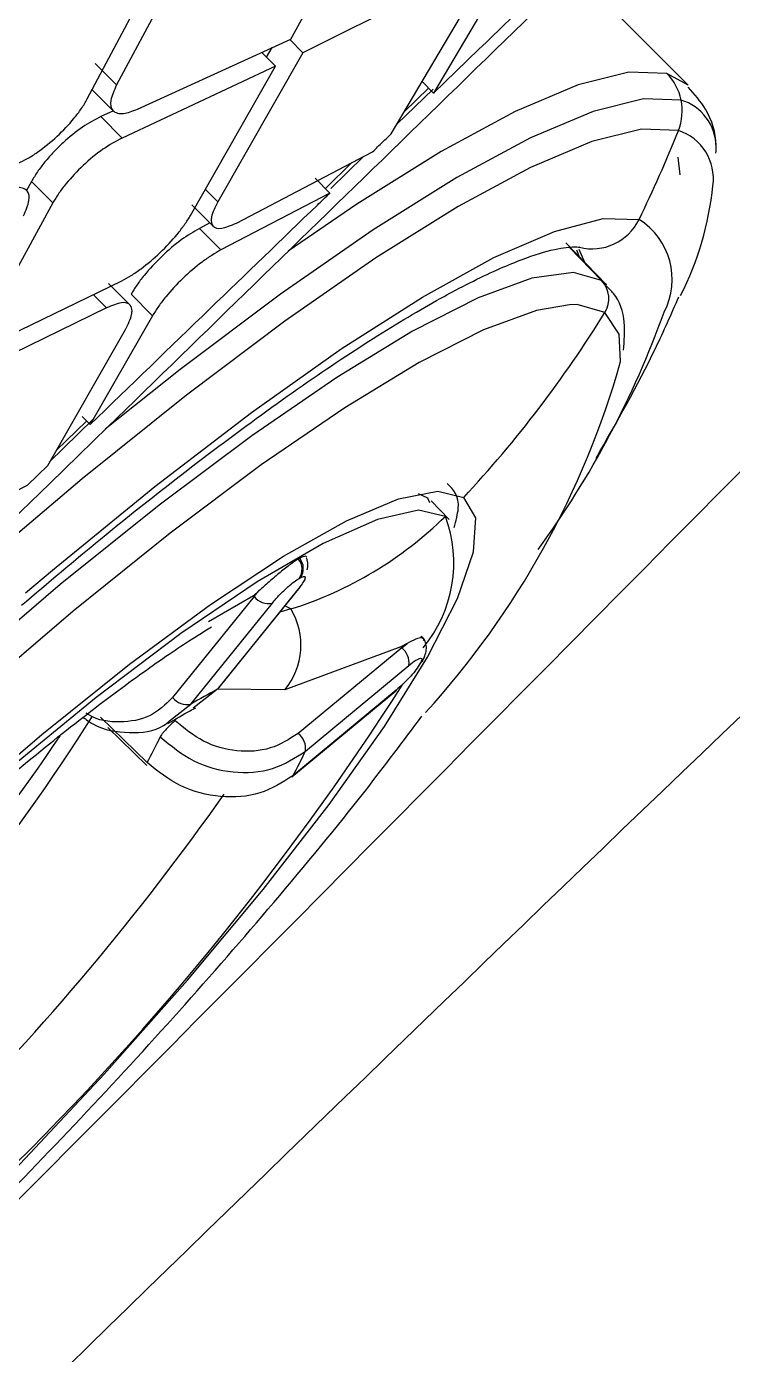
# Model space of a CAD drawing. Extents: x 943 to 1030, y 781 to 934.
# Drawn here: x 957.026 to 957.552, y 878.195 to 879.186 of the extents above; entities that cross this region are included whole.
import ezdxf

# ---------------------------------------------------------------- set-up
doc = ezdxf.new("R2010")
doc.units = 0
doc.header["$MEASUREMENT"] = 0
doc.layers.add('1', color=4, linetype='Continuous')

# ---------------------------------------------------------------- blocks, each defined once
blk = doc.blocks.new('AIRA')
at = {"layer": '1', "color": 3, "linetype": 'Continuous', "lineweight": 25}
for p, q in [((14.04522, 76.01078), (14.10723, 76.12229)), ((13.97542, 76.08923), (13.9152, 75.97649)), ((13.8934, 75.96612), (13.9539, 76.08026)), ((14.16629, 76.05645), (14.05426, 76.00053)), ((14.19974, 76.05153), (14.15166, 75.97051)), ((14.34164, 75.97637), (14.26308, 76.05493)), ((14.12008, 75.94004), (14.17973, 76.04105)), ((13.93087, 75.9584), (14.04522, 76.01078)), ((14.05426, 76.00053), (14.04438, 76.0104)), ((14.05426, 76.00053), (13.99072, 75.88943)), ((14.03372, 75.99057), (14.02347, 76.00082)), ((14.02715, 75.99714), (14.03131, 76.00441)), ((13.9152, 75.97649), (13.89927, 75.99241)), ((14.03372, 75.99057), (13.9194, 75.93694)), ((14.02546, 75.97605), (14.03372, 75.99057)), ((14.34164, 75.97637), (14.32572, 75.98512)), ((13.89683, 75.97317), (13.91277, 75.95724)), ((13.97038, 75.87927), (14.02546, 75.97605)), ((14.15138, 75.97349), (14.12429, 75.94717)), ((14.14796, 75.9742), (14.12983, 75.95656)), ((14.14311, 75.97905), (14.15166, 75.97051)), ((13.91289, 75.95732), (13.90345, 75.95289)), ((13.91941, 75.93695), (13.90346, 75.95289)), ((14.00465, 75.87355), (14.10608, 75.92654)), ((14.09955, 75.92313), (14.07509, 75.89937)), ((14.33557, 75.90936), (14.33421, 75.92277)), ((14.09079, 75.91856), (14.07098, 75.89927)), ((13.8518, 75.90455), (13.84809, 75.89776)), ((13.86775, 75.88861), (13.85182, 75.90453)), ((14.0633, 75.90695), (14.07433, 75.89592)), ((13.99071, 75.88943), (13.98144, 75.8987)), ((14.07433, 75.89592), (13.99305, 75.85343)), ((13.86775, 75.88861), (13.80604, 75.77568)), ((13.97131, 75.88714), (13.98734, 75.87112)), ((13.98488, 75.87359), (13.97701, 75.86946)), ((13.99305, 75.85344), (13.97701, 75.86947)), ((14.28078, 75.82742), (14.2504, 75.85889)), ((14.27702, 75.83063), (14.25321, 75.8553)), ((14.26021, 75.84873), (14.25858, 75.85339)), ((14.26002, 75.85411), (14.26432, 75.84447)), ((14.26047, 75.85548), (14.26032, 75.85556)), ((13.82213, 75.78334), (13.91916, 75.83051)), ((13.92518, 75.8125), (13.90916, 75.82851)), ((14.28079, 75.8274), (14.27702, 75.83063)), ((13.9077, 75.81025), (13.89782, 75.82013)), ((13.94206, 75.80443), (13.92603, 75.82046)), ((13.9077, 75.81025), (13.79478, 75.75523)), ((13.94206, 75.80443), (13.89547, 75.72319)), ((13.86393, 75.69267), (13.92186, 75.79414)), ((13.8978, 75.72714), (13.86484, 75.69512)), ((13.8928, 75.72586), (13.87046, 75.70412)), ((13.89547, 75.72319), (13.88951, 75.72915)), ((13.8487, 75.67794), (13.86393, 75.69267)), ((13.74718, 75.62624), (13.8487, 75.67794)), ((14.14031, 75.67183), (14.1471, 75.66862)), ((14.1471, 75.66862), (14.14869, 75.665)), ((14.16333, 75.65235), (14.14986, 75.66628)), ((14.05092, 75.62297), (14.05189, 75.62351)), ((14.05142, 75.6085), (14.05238, 75.60905)), ((14.01783, 75.59498), (13.95705, 75.51956)), ((14.01728, 75.59552), (13.98374, 75.57622)), ((14.0512, 75.60121), (13.99041, 75.52579)), ((13.99139, 75.52661), (14.05217, 75.60202)), ((14.02135, 75.59915), (14.01728, 75.59552)), ((14.01728, 75.59552), (14.01783, 75.59498)), ((14.01783, 75.59498), (14.02135, 75.59915)), ((13.97068, 75.51471), (14.03147, 75.59013)), ((14.04533, 75.58571), (14.03703, 75.58323)), ((14.04533, 75.58571), (14.04084, 75.58797)), ((14.12739, 75.55738), (14.04087, 75.52545)), ((14.12793, 75.55683), (14.05082, 75.49288)), ((14.1319, 75.55998), (14.12739, 75.55738)), ((14.12739, 75.55738), (14.12793, 75.55683)), ((14.12793, 75.55683), (14.1319, 75.55998)), ((14.1422, 75.54598), (14.14174, 75.54508)), ((14.14403, 75.54793), (14.14449, 75.54883)), ((14.05615, 75.47964), (14.13326, 75.54359)), ((13.99041, 75.52579), (13.97237, 75.51169)), ((14.04086, 75.52545), (13.99038, 75.52577)), ((14.04608, 75.46043), (14.12319, 75.52438)), ((14.12388, 75.52524), (14.04676, 75.46129)), ((13.9548, 75.5023), (13.97068, 75.51471)), ((13.90318, 75.50493), (13.93796, 75.47108)), ((13.90877, 75.49737), (13.93788, 75.46905))]:
    blk.add_line(p, q, dxfattribs=at)
at = {"layer": '1', "color": 3, "linetype": 'Continuous', "lineweight": 25, "flags": 128}
for points in [[(14.32572, 75.98512), (14.29748, 75.98603), (14.25961, 75.97652), (14.21266, 75.95675), (14.15733, 75.92699), (14.09441, 75.88768), (14.04317, 75.85255)], [(14.33634, 75.96525), (14.30829, 75.96615), (14.27066, 75.95672), (14.22403, 75.93707), (14.16906, 75.90751), (14.10656, 75.86846), (14.03743, 75.82049), (13.96269, 75.76431), (13.90662, 75.71971)], [(14.33434, 75.94261), (14.30678, 75.9435), (14.26982, 75.93423), (14.22401, 75.91493), (14.17002, 75.88589), (14.10862, 75.84753), (14.04072, 75.80041), (13.9673, 75.74522), (13.88945, 75.68276), (13.80828, 75.61394), (13.72499, 75.53977), (13.64421, 75.46458)], [(13.84725, 75.59768), (13.86736, 75.61469), (13.94374, 75.67704), (14.01596, 75.73233), (14.08289, 75.77968), (14.14347, 75.81834), (14.19674, 75.84772), (14.24187, 75.86734), (14.27814, 75.87689), (14.30498, 75.87623)], [(14.27702, 75.83063), (14.25597, 75.83668), (14.22508, 75.83232), (14.18488, 75.81763), (14.13606, 75.79286), (14.07946, 75.75842), (14.01604, 75.71492), (13.94689, 75.66309), (13.87319, 75.60383), (13.7962, 75.53814), (13.71725, 75.46715), (13.63767, 75.39207), (13.55884, 75.31419), (13.4821, 75.23485), (13.40877, 75.15539), (13.34009, 75.07719), (13.27725, 75.00156)], [(14.2531, 75.81261), (14.22843, 75.80838), (14.18895, 75.79396), (14.14101, 75.76963), (14.08542, 75.73581), (14.02314, 75.69309), (13.95523, 75.64219), (13.88285, 75.58399), (13.80725, 75.51947), (13.72971, 75.44976), (13.65156, 75.37603), (13.57414, 75.29955), (13.49878, 75.22162), (13.42676, 75.14359), (13.35931, 75.06679), (13.2976, 74.99252), (13.24267, 74.92207), (13.19546, 74.85663), (13.15679, 74.79733), (13.12732, 74.74518), (13.10754, 74.70107), (13.0978, 74.66576), (13.09728, 74.66182)], [(14.27944, 75.80672), (14.25877, 75.81266), (14.2531, 75.81261)], [(14.29127, 75.77039), (14.2901, 75.79066), (14.27944, 75.80672)], [(13.24545, 74.73035), (13.23644, 74.74556), (13.238, 74.77091), (13.25011, 74.80584), (13.27248, 74.84957), (13.30462, 74.90111), (13.34582, 74.95933), (13.39514, 75.02291), (13.45149, 75.09044), (13.51362, 75.16041), (13.58013, 75.23126), (13.64953, 75.3014), (13.72028, 75.36926), (13.7908, 75.43334), (13.8595, 75.4922), (13.92487, 75.54452), (13.98542, 75.58914), (14.03983, 75.62505), (14.08686, 75.65147), (14.12546, 75.66779), (14.15479, 75.67365), (14.17417, 75.66892)], [(13.81669, 75.14457), (13.83949, 75.16801), (13.906, 75.23886), (13.96812, 75.30883), (14.02448, 75.37636), (14.0738, 75.43994), (14.11499, 75.49816), (14.14714, 75.5497), (14.16951, 75.59343), (14.18161, 75.62836), (14.18318, 75.65371), (14.17417, 75.66892)], [(14.1605, 75.65477), (14.1405, 75.65931), (14.10989, 75.65253), (14.06944, 75.6346), (14.02014, 75.60595), (13.9632, 75.56729), (13.90003, 75.51958), (13.83217, 75.46398), (13.76131, 75.40187), (13.68918, 75.33478), (13.61757, 75.26435)], [(13.99139, 75.52661), (13.99134, 75.52655), (13.99041, 75.52579)], [(14.12388, 75.52524), (14.12321, 75.52439), (14.12319, 75.52438)], [(14.04608, 75.46043), (14.04609, 75.46044), (14.04676, 75.46129)]]:
    blk.add_lwpolyline(points, dxfattribs=at)
at = {"layer": '1', "color": 3, "linetype": 'Continuous', "lineweight": 25}
for centre, radius, start, end in [((14.29807, 75.95756), 0.03904, 11.3673, 44.90159), ((14.29706, 75.95732), 0.04007, 338.47004, 11.42054), ((14.32568, 75.93004), 0.03679, 0.37352, 73.15299), ((13.51061, 76.26723), 0.88539, 333.79317, 338.49153), ((14.32235, 75.90642), 0.03812, 352.26145, 71.66837), ((14.1254, 75.92599), 0.23602, 333.17625, 353.99121), ((14.27005, 75.89305), 0.03877, 255.70044, 334.28569), ((14.27696, 75.83153), 0.05276, 332.41363, 57.91761), ((14.26285, 75.81712), 0.01958, 327.93683, 43.63257), ((13.5289, 76.271), 0.88254, 316.98349, 328.25972), ((13.65926, 76.04663), 0.70632, 323.86032, 340.1763), ((13.66251, 75.94837), 0.65346, 317.68241, 344.19491), ((13.95861, 75.8609), 0.28853, 287.49268, 314.40475), ((14.06763, 75.62001), 0.09916, 320.30626, 20.52116), ((14.04244, 75.61595), 0.0121, 325.24048, 38.6892), ((14.04147, 75.6154), 0.0121, 325.24048, 38.6892), ((14.04957, 75.60412), 0.00334, 299.20483, 349.9163), ((14.02857, 75.60357), 0.01375, 218.66648, 282.16841), ((13.99996, 75.55876), 0.05277, 320.8299, 30.70759), ((14.11899, 75.54553), 0.0144, 352.23343, 51.65139), ((14.13601, 75.55204), 0.00902, 309.48381, 332.85492), ((14.13651, 75.55291), 0.00897, 309.43686, 345.26654), ((12.37292, 76.65162), 2.08369, 313.90407, 327.42457), ((14.20662, 75.11772), 0.46181, 117.91577, 120.72354), ((13.96779, 75.52815), 0.01375, 218.66557, 282.16808), ((12.76591, 76.21215), 1.33373, 313.45031, 328.02274), ((12.66112, 76.29983), 1.45698, 314.04705, 326.28686), ((13.68255, 75.61397), 0.29266, 330.77534, 335.03013), ((14.04188, 75.48158), 0.0144, 352.23378, 51.6522), ((13.7412, 75.62921), 0.34866, 331.20946, 334.59617), ((12.41252, 76.5622), 1.93599, 315.07823, 324.84839)]:
    blk.add_arc(centre, radius, start, end, dxfattribs=at)
for points, knots in [([(16.76349, 77.69746), (16.43798, 77.40729), (15.78698, 76.82695), (14.82577, 75.93344), (13.87709, 75.02432), (12.94302, 74.09885), (12.02418, 73.15856), (11.12212, 72.20411), (10.23604, 71.23753), (9.661, 70.58333), (9.37348, 70.25623)], [0, 0, 0, 0, 0.125, 0.25, 0.375, 0.5, 0.625, 0.75, 0.875, 1, 1, 1, 1]), ([(10.10264, 71.97747), (10.28124, 72.15435), (11.08975, 72.95502), (12.35566, 74.20568), (13.52146, 75.34465), (14.2046, 76.00944), (14.61414, 76.40729), (14.95049, 76.73433), (15.13651, 76.91519)], [0, 0, 0, 0, 0.106937, 0.484076, 0.757109, 0.80038, 0.889603, 1, 1, 1, 1]), ([(10.42006, 71.74371), (10.65112, 71.9705), (11.28396, 72.59165), (12.31421, 73.61413), (13.51, 74.8099), (14.53763, 75.84537), (15.16391, 76.48345), (15.39583, 76.71975)], [0, 0, 0, 0, 0.138146, 0.378364, 0.618507, 0.858724, 1, 1, 1, 1]), ([(17.9126, 76.65194), (17.59183, 76.40925), (16.95351, 75.92632), (16.04417, 75.14529), (15.16127, 74.3457), (14.3049, 73.52148), (13.47397, 72.68412), (12.66438, 71.83617), (11.88476, 70.96793), (11.13014, 70.06853), (10.66221, 69.43966), (10.42692, 69.12344)], [0, 0, 0, 0, 0.113392, 0.225638, 0.337341, 0.448782, 0.560233, 0.669481, 0.778832, 0.888788, 1, 1, 1, 1]), ([(18.39693, 76.17405), (18.26516, 76.08538), (17.99886, 75.90619), (17.60172, 75.62406), (17.20178, 75.32845), (16.80013, 75.01842), (16.40848, 74.70311), (15.96019, 74.32737), (15.45144, 73.87998), (14.86958, 73.33898), (14.35505, 72.83396), (13.91571, 72.38443), (13.56027, 72.00819), (13.22214, 71.63761), (12.90123, 71.27322), (12.58783, 70.90431), (12.21494, 70.44841), (11.79123, 69.90155), (11.33352, 69.273), (11.05016, 68.84919), (10.91053, 68.64036)], [0, 0, 0, 0, 0.044709, 0.090349, 0.13691, 0.184379, 0.232745, 0.277954, 0.348418, 0.422679, 0.500679, 0.550525, 0.598903, 0.645795, 0.691185, 0.735062, 0.781563, 0.856423, 0.929252, 1, 1, 1, 1]), ([(14.15166, 75.97051), (14.18172, 75.99948), (14.23815, 76.05385), (14.29834, 76.11174), (14.32842, 76.1407), (14.33212, 76.14427)], [0, 0, 0, 0, 0.5000002, 0.9383717, 1, 1, 1, 1]), ([(13.9152, 75.97649), (13.91339, 75.97241), (13.90977, 75.96424), (13.91135, 75.95777), (13.91549, 75.95532), (13.92124, 75.95486), (13.92715, 75.95703), (13.93087, 75.9584)], [0, 0, 0, 0, 0.249213, 0.498608, 0.643315, 0.775257, 1, 1, 1, 1]), ([(14.36235, 75.92559), (14.36244, 75.92763), (14.36293, 75.93869), (14.35758, 75.95684), (14.34638, 75.96955), (14.3417, 75.97486)], [0, 0, 0, 0, 0.115782, 0.630878, 1, 1, 1, 1]), ([(13.84154, 75.91799), (13.84391, 75.91912), (13.84861, 75.92135), (13.85861, 75.92776), (13.87101, 75.9378), (13.882, 75.94944), (13.88925, 75.95897), (13.89199, 75.96369), (13.8934, 75.96612)], [0, 0, 0, 0, 0.128548, 0.254971, 0.500537, 0.734828, 0.863664, 1, 1, 1, 1]), ([(13.90345, 75.95289), (13.89902, 75.95055), (13.89001, 75.94579), (13.87742, 75.93559), (13.8681, 75.92644), (13.86162, 75.91907), (13.85593, 75.91158), (13.85318, 75.9069), (13.8518, 75.90455)], [0, 0, 0, 0, 0.23656, 0.481293, 0.607513, 0.736, 0.866811, 1, 1, 1, 1]), ([(14.10608, 75.92654), (14.10869, 75.92906), (14.11335, 75.93356), (14.11802, 75.93806), (14.12008, 75.94004)], [0, 0, 0, 0, 0.560001, 1, 1, 1, 1]), ([(13.91941, 75.93695), (13.9147, 75.93443), (13.90532, 75.92941), (13.89011, 75.9168), (13.87907, 75.90507), (13.87184, 75.89557), (13.86913, 75.89096), (13.86775, 75.88861)], [0, 0, 0, 0, 0.251011, 0.499986, 0.738943, 0.866819, 1, 1, 1, 1]), ([(13.84581, 75.87893), (13.84759, 75.88298), (13.85093, 75.89061), (13.84981, 75.89573), (13.84767, 75.89845), (13.84521, 75.89984), (13.83939, 75.90035), (13.83331, 75.89817), (13.82943, 75.89678)], [0, 0, 0, 0, 0.249179, 0.469215, 0.498974, 0.639487, 0.769974, 1, 1, 1, 1]), ([(13.89547, 75.72319), (13.92527, 75.75199), (13.98178, 75.80661), (14.04143, 75.86415), (14.07124, 75.89294), (14.07433, 75.89592)], [0, 0, 0, 0, 0.5, 0.948214, 1, 1, 1, 1]), ([(13.99071, 75.88943), (13.98875, 75.88541), (13.98606, 75.87989), (13.98563, 75.87433), (13.98703, 75.87027), (13.99272, 75.86849), (14.00067, 75.87186), (14.00464, 75.87354)], [0, 0, 0, 0, 0.249482, 0.342738, 0.500385, 0.75038, 1, 1, 1, 1]), ([(13.91916, 75.83051), (13.92146, 75.83174), (13.92601, 75.83417), (13.93571, 75.84087), (13.94794, 75.85122), (13.95891, 75.86297), (13.9662, 75.87242), (13.96897, 75.87696), (13.97038, 75.87927)], [0, 0, 0, 0, 0.130155, 0.257013, 0.500115, 0.739469, 0.867181, 1, 1, 1, 1]), ([(13.97701, 75.86947), (13.97258, 75.86688), (13.96368, 75.86168), (13.9486, 75.84886), (13.93742, 75.83678), (13.93011, 75.82716), (13.92739, 75.8227), (13.92602, 75.82047)], [0, 0, 0, 0, 0.244852, 0.492302, 0.743286, 0.87103, 1, 1, 1, 1]), ([(13.84433, 75.58847), (13.86411, 75.6052), (13.90782, 75.64218), (13.97184, 75.69264), (14.03571, 75.74009), (14.09407, 75.78), (14.14597, 75.81191), (14.19023, 75.83532), (14.22443, 75.84945), (14.24781, 75.85564), (14.25883, 75.85588), (14.26005, 75.85559), (14.26047, 75.85548)], [0, 0, 0, 0, 0.094346, 0.208592, 0.322542, 0.436028, 0.548771, 0.660267, 0.769598, 0.864225, 0.953441, 1, 1, 1, 1]), ([(13.99305, 75.85344), (13.9908, 75.85219), (13.98634, 75.84972), (13.97673, 75.84296), (13.9645, 75.83251), (13.95351, 75.82067), (13.94623, 75.81122), (13.94347, 75.80672), (13.94206, 75.80443)], [0, 0, 0, 0, 0.129008, 0.255478, 0.500117, 0.740833, 0.8682, 1, 1, 1, 1]), ([(14.29335, 75.7787), (14.29395, 75.78569), (14.29525, 75.80083), (14.28993, 75.81772), (14.28224, 75.82496), (14.28024, 75.82684)], [0, 0, 0, 0, 0.3886446, 0.840881, 1, 1, 1, 1]), ([(13.92186, 75.79414), (13.92384, 75.79818), (13.92603, 75.80263), (13.92668, 75.80653), (13.92691, 75.80932), (13.92563, 75.8133), (13.91975, 75.8152), (13.91172, 75.8119), (13.9077, 75.81026)], [0, 0, 0, 0, 0.249579, 0.275177, 0.325597, 0.50043, 0.750407, 1, 1, 1, 1]), ([(14.27289, 75.69815), (14.28832, 75.72497), (14.31043, 75.76343), (14.32908, 75.80576), (14.33472, 75.81857)], [0, 0, 0, 0, 0.697434, 1, 1, 1, 1]), ([(14.16703, 75.64642), (14.16839, 75.65145), (14.17292, 75.66826), (14.16647, 75.67471), (14.16195, 75.67923)], [0, 0, 0, 0, 0.298887, 1, 1, 1, 1]), ([(14.05722, 75.62427), (14.05697, 75.62476), (14.05646, 75.62574), (14.05342, 75.62426), (14.05189, 75.62351)], [0, 0, 0, 0, 0.496115, 1, 1, 1, 1]), ([(14.0573, 75.61479), (14.05739, 75.61511), (14.05812, 75.61761), (14.05806, 75.6208), (14.05722, 75.62282), (14.05694, 75.62348)], [0, 0, 0, 0, 0.089664, 0.703347, 1, 1, 1, 1]), ([(14.05092, 75.62297), (14.04901, 75.62178), (14.04516, 75.61936), (14.03741, 75.61318), (14.02914, 75.60609), (14.02392, 75.60145), (14.02135, 75.59915)], [0, 0, 0, 0, 0.247558, 0.500834, 0.753648, 1, 1, 1, 1]), ([(14.03147, 75.59013), (14.0332, 75.59215), (14.03665, 75.59619), (14.04263, 75.60191), (14.0478, 75.60622), (14.05021, 75.60774), (14.05142, 75.6085)], [0, 0, 0, 0, 0.279486, 0.559002, 0.779415, 1, 1, 1, 1]), ([(14.05238, 75.60905), (14.05356, 75.60957), (14.05591, 75.61062), (14.05617, 75.60885), (14.05453, 75.60556), (14.05231, 75.60266), (14.0512, 75.60121)], [0, 0, 0, 0, 0.279658, 0.559227, 0.779582, 1, 1, 1, 1]), ([(13.64424, 75.2858), (13.64776, 75.28935), (13.67068, 75.3125), (13.7141, 75.35362), (13.77271, 75.40728), (13.82909, 75.45596), (13.88142, 75.49855), (13.92747, 75.53342), (13.9633, 75.55839), (13.97944, 75.56829), (13.98603, 75.57234)], [0, 0, 0, 0, 0.0273466, 0.1781057, 0.3283241, 0.4772316, 0.6238964, 0.7670442, 0.9048853, 1, 1, 1, 1]), ([(14.14428, 75.5623), (14.14434, 75.56251), (14.14484, 75.56402), (14.14302, 75.56447), (14.13892, 75.5636), (14.13422, 75.56117), (14.1319, 75.55997)], [0, 0, 0, 0, 0.052282, 0.371454, 0.689845, 1, 1, 1, 1]), ([(14.14518, 75.55062), (14.14562, 75.55216), (14.14653, 75.55528), (14.14622, 75.55958), (14.14481, 75.56322), (14.143, 75.56477), (14.1421, 75.56554)], [0, 0, 0, 0, 0.2425729, 0.4933725, 0.7474967, 1, 1, 1, 1]), ([(14.14174, 75.54508), (14.14084, 75.54359), (14.13902, 75.54061), (14.13397, 75.53477), (14.12867, 75.52939), (14.12547, 75.52663), (14.12388, 75.52524)], [0, 0, 0, 0, 0.279658, 0.559227, 0.779582, 1, 1, 1, 1]), ([(14.13326, 75.54359), (14.13514, 75.54505), (14.13891, 75.54798), (14.14212, 75.54931), (14.14328, 75.54861), (14.14256, 75.54686), (14.1422, 75.54598)], [0, 0, 0, 0, 0.279486, 0.559002, 0.779415, 1, 1, 1, 1]), ([(14.14089, 75.5438), (14.14093, 75.54384), (14.14139, 75.54441), (14.14168, 75.54486), (14.14194, 75.54529)], [0, 0, 0, 0, 0.081461, 1, 1, 1, 1]), ([(13.95705, 75.51956), (13.95162, 75.51438), (13.94074, 75.50399), (13.91806, 75.50048), (13.9008, 75.50235), (13.89323, 75.50765), (13.89261, 75.50809)], [0, 0, 0, 0, 0.323167, 0.647097, 0.970957, 1, 1, 1, 1]), ([(13.40548, 74.76735), (13.43054, 74.78652), (13.4848, 74.82802), (13.56768, 74.89766), (13.65253, 74.97297), (13.73392, 75.0493), (13.81274, 75.12695), (13.88911, 75.20596), (13.96297, 75.28623), (14.03395, 75.36785), (14.09469, 75.44126), (14.12912, 75.48717), (14.14306, 75.50576)], [0, 0, 0, 0, 0.09706, 0.210158, 0.315871, 0.417937, 0.518374, 0.618514, 0.719258, 0.821773, 0.927826, 1, 1, 1, 1]), ([(13.89016, 75.50502), (13.89261, 75.50323), (13.90316, 75.49549), (13.9248, 75.4927), (13.94526, 75.49425), (13.95335, 75.50107), (13.9548, 75.5023)], [0, 0, 0, 0, 0.11968, 0.516304, 0.912957, 1, 1, 1, 1]), ([(13.95357, 75.50036), (13.95932, 75.50372), (13.9667, 75.50804), (13.97295, 75.51131), (13.97433, 75.51203)], [0, 0, 0, 0, 0.779926, 1, 1, 1, 1]), ([(13.95452, 75.49837), (13.95373, 75.49757), (13.95215, 75.49597), (13.95017, 75.49371), (13.94866, 75.49178), (13.94812, 75.49086), (13.94786, 75.49043)], [0, 0, 0, 0, 0.259419, 0.518943, 0.768457, 1, 1, 1, 1]), ([(13.95892, 75.50238), (13.95823, 75.50179), (13.95678, 75.50056), (13.95529, 75.49911), (13.95452, 75.49837)], [0, 0, 0, 0, 0.481439, 1, 1, 1, 1]), ([(14.05082, 75.49288), (14.04415, 75.48864), (14.0308, 75.48015), (14.00502, 75.47857), (13.97917, 75.48549), (13.96567, 75.49675), (13.95892, 75.50237)], [0, 0, 0, 0, 0.249775, 0.50014, 0.75045, 1, 1, 1, 1]), ([(13.94786, 75.49043), (13.95579, 75.48378), (13.97166, 75.4705), (14.00215, 75.46256), (14.03257, 75.4646), (14.04829, 75.47463), (14.05615, 75.47964)], [0, 0, 0, 0, 0.249978, 0.499965, 0.74997, 1, 1, 1, 1]), ([(14.04676, 75.46129), (14.03891, 75.45629), (14.0232, 75.44629), (13.99278, 75.44426), (13.96218, 75.45197), (13.94603, 75.46471), (13.93796, 75.47108)], [0, 0, 0, 0, 0.25003, 0.500035, 0.750022, 1, 1, 1, 1])]:
    blk.add_open_spline(points, degree=3, knots=knots, dxfattribs=at)

msp = doc.modelspace()

# ---------------------------------------------------------------- block references
at = {"layer": '1'}
msp.add_blockref('AIRA', (943.17747, 803.16576), dxfattribs=at)

doc.saveas('drawing.dxf')
